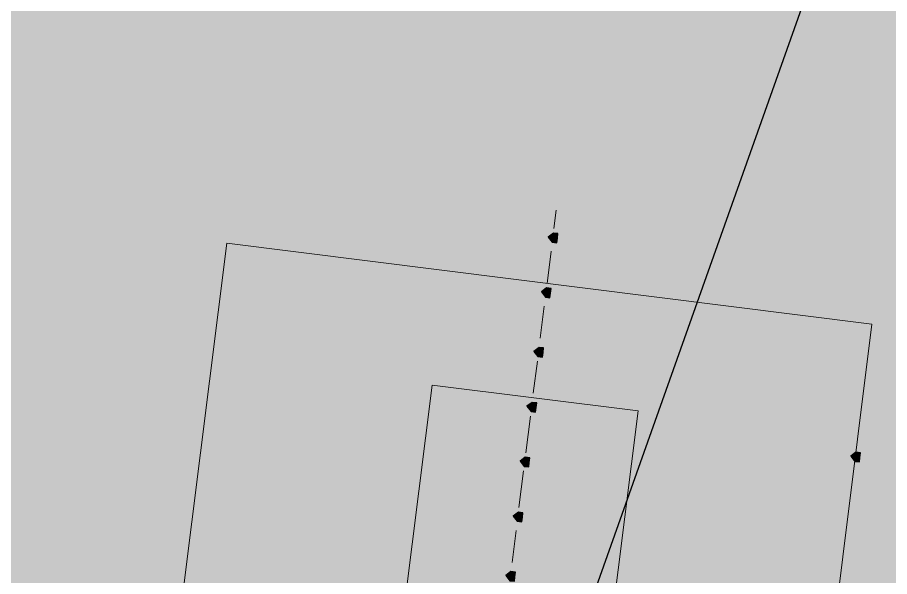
# Model space of a CAD drawing. Header units: metres. Extents: x -4 to 509425, y 7549 to 4732445.
# Drawn here: x 476019.263 to 476020.864, y 4719778.683 to 4719779.71 of the extents above; entities that cross this region are included whole.
import ezdxf

# ---------------------------------------------------------------- set-up
doc = ezdxf.new("R2010")
doc.units = ezdxf.units.M
doc.header["$LTSCALE"] = 0.01
doc.header["$MEASUREMENT"] = 0
doc.layers.get('0').update_dxf_attribs({"lineweight": 0})
for name, color, linetype in [('_SUBESTACIÓN', 1, 'Continuous'), ('NUDO GAROÑA', 211, 'Continuous'), ('SUBESTACION LA VID', 253, 'Continuous')]:
    doc.layers.add(name, color=color, linetype=linetype)
doc.layers.add('LINEA LA VID-EL CARRASCAL EXISTENTE', color=255, linetype='Continuous', lineweight=0)
doc.layers.add('VCRB LINEA ENTRONQUE', color=7, linetype='Continuous', lineweight=0)

# ---------------------------------------------------------------- blocks, each defined once
blk = doc.blocks.new('A$Cfff6051d')
at = {"layer": 'SUBESTACION LA VID', "transparency": 33554687}
h = blk.add_hatch(color=256, dxfattribs=at)
h.dxf.hatch_style = 2
h.paths.add_polyline_path([(476020.2543, 4719779.3044), (476020.2554, 4719779.3128), (476020.247, 4719779.3139), (476020.2375, 4719779.3065), (476020.2449, 4719779.2971), (476020.2533, 4719779.296)])
h = blk.add_hatch(color=256, dxfattribs=at)
h.dxf.hatch_style = 2
h.paths.add_polyline_path([(476020.2417, 4719779.2036), (476020.2427, 4719779.212), (476020.2343, 4719779.2131), (476020.2249, 4719779.2057), (476020.2322, 4719779.1963), (476020.2406, 4719779.1952)])
h = blk.add_hatch(color=256, dxfattribs=at)
h.dxf.hatch_style = 2
h.paths.add_polyline_path([(476020.228, 4719779.0944), (476020.229, 4719779.1028), (476020.2206, 4719779.1039), (476020.2112, 4719779.0965), (476020.2185, 4719779.0871), (476020.2269, 4719779.086)])
h = blk.add_hatch(color=256, dxfattribs=at)
h.dxf.hatch_style = 2
h.paths.add_polyline_path([(476020.2153, 4719778.9936), (476020.2164, 4719779.002), (476020.208, 4719779.003), (476020.1985, 4719778.9957), (476020.2059, 4719778.9862), (476020.2143, 4719778.9852)])
h = blk.add_hatch(color=256, dxfattribs=at)
h.dxf.hatch_style = 2
h.paths.add_polyline_path([(476020.2027, 4719778.8928), (476020.2038, 4719778.9012), (476020.1954, 4719778.9022), (476020.1859, 4719778.8949), (476020.1932, 4719778.8854), (476020.2017, 4719778.8844)])
h = blk.add_hatch(color=256, dxfattribs=at)
h.dxf.hatch_style = 2
h.paths.add_polyline_path([(476020.8097, 4719778.902), (476020.8107, 4719778.9104), (476020.8023, 4719778.9115), (476020.7929, 4719778.9041), (476020.8002, 4719778.8947), (476020.8086, 4719778.8936)])
h = blk.add_hatch(color=256, dxfattribs=at)
h.dxf.hatch_style = 2
h.paths.add_polyline_path([(476020.1901, 4719778.792), (476020.1911, 4719778.8004), (476020.1827, 4719778.8014), (476020.1733, 4719778.7941), (476020.1806, 4719778.7846), (476020.189, 4719778.7836)])
h = blk.add_hatch(color=256, dxfattribs=at)
h.dxf.hatch_style = 2
h.paths.add_polyline_path([(476020.1764, 4719778.6828), (476020.1774, 4719778.6912), (476020.169, 4719778.6922), (476020.1596, 4719778.6849), (476020.1669, 4719778.6754), (476020.1753, 4719778.6744)])
at = {"layer": 'SUBESTACION LA VID', "lineweight": 15}
for p, q in [((476020.2522, 4719779.3559), (476020.248, 4719779.3223)), ((476020.2427, 4719779.2803), (476020.2354, 4719779.2215)), ((476020.2301, 4719779.1795), (476020.2227, 4719779.1207)), ((476020.2175, 4719779.0787), (476020.2101, 4719779.0198)), ((476020.2048, 4719778.9778), (476020.1964, 4719778.9106)), ((476020.1922, 4719778.877), (476020.1838, 4719778.8098)), ((476020.1785, 4719778.7678), (476020.1711, 4719778.709))]:
    blk.add_line(p, q, dxfattribs=at)
at = {"layer": 'SUBESTACION LA VID'}
for points in [[(476020.2543, 4719779.3044), (476020.2554, 4719779.3128), (476020.247, 4719779.3139), (476020.2375, 4719779.3065), (476020.2449, 4719779.2971), (476020.2533, 4719779.296)], [(476020.2417, 4719779.2036), (476020.2427, 4719779.212), (476020.2343, 4719779.2131), (476020.2249, 4719779.2057), (476020.2322, 4719779.1963), (476020.2406, 4719779.1952)], [(476020.228, 4719779.0944), (476020.229, 4719779.1028), (476020.2206, 4719779.1039), (476020.2112, 4719779.0965), (476020.2185, 4719779.0871), (476020.2269, 4719779.086)], [(476020.2153, 4719778.9936), (476020.2164, 4719779.002), (476020.208, 4719779.003), (476020.1985, 4719778.9957), (476020.2059, 4719778.9862), (476020.2143, 4719778.9852)], [(476020.2027, 4719778.8928), (476020.2038, 4719778.9012), (476020.1954, 4719778.9022), (476020.1859, 4719778.8949), (476020.1932, 4719778.8854), (476020.2017, 4719778.8844)], [(476020.8097, 4719778.902), (476020.8107, 4719778.9104), (476020.8023, 4719778.9115), (476020.7929, 4719778.9041), (476020.8002, 4719778.8947), (476020.8086, 4719778.8936)], [(476020.1901, 4719778.792), (476020.1911, 4719778.8004), (476020.1827, 4719778.8014), (476020.1733, 4719778.7941), (476020.1806, 4719778.7846), (476020.189, 4719778.7836)], [(476020.1764, 4719778.6828), (476020.1774, 4719778.6912), (476020.169, 4719778.6922), (476020.1596, 4719778.6849), (476020.1669, 4719778.6754), (476020.1753, 4719778.6744)]]:
    blk.add_lwpolyline(points, close=True, dxfattribs=at)
at = {"layer": 'SUBESTACION LA VID', "lineweight": 0}
for points in [[(476020.2543, 4719779.3044), (476020.2554, 4719779.3128), (476020.247, 4719779.3139), (476020.2375, 4719779.3065), (476020.2449, 4719779.2971), (476020.2533, 4719779.296)], [(476020.2417, 4719779.2036), (476020.2427, 4719779.212), (476020.2343, 4719779.2131), (476020.2249, 4719779.2057), (476020.2322, 4719779.1963), (476020.2406, 4719779.1952)], [(476020.228, 4719779.0944), (476020.229, 4719779.1028), (476020.2206, 4719779.1039), (476020.2112, 4719779.0965), (476020.2185, 4719779.0871), (476020.2269, 4719779.086)], [(476020.2153, 4719778.9936), (476020.2164, 4719779.002), (476020.208, 4719779.003), (476020.1985, 4719778.9957), (476020.2059, 4719778.9862), (476020.2143, 4719778.9852)], [(476020.2027, 4719778.8928), (476020.2038, 4719778.9012), (476020.1954, 4719778.9022), (476020.1859, 4719778.8949), (476020.1932, 4719778.8854), (476020.2017, 4719778.8844)], [(476020.8097, 4719778.902), (476020.8107, 4719778.9104), (476020.8023, 4719778.9115), (476020.7929, 4719778.9041), (476020.8002, 4719778.8947), (476020.8086, 4719778.8936)], [(476020.1901, 4719778.792), (476020.1911, 4719778.8004), (476020.1827, 4719778.8014), (476020.1733, 4719778.7941), (476020.1806, 4719778.7846), (476020.189, 4719778.7836)], [(476020.1764, 4719778.6828), (476020.1774, 4719778.6912), (476020.169, 4719778.6922), (476020.1596, 4719778.6849), (476020.1669, 4719778.6754), (476020.1753, 4719778.6744)]]:
    blk.add_lwpolyline(points, close=True, dxfattribs=at)
at = {"layer": 'SUBESTACION LA VID', "lineweight": 15}
for points in [[(476020.3485, 4719778.5588), (476020.7518, 4719778.5083), (476020.8318, 4719779.1467), (476019.6474, 4719779.2952), (476019.5673, 4719778.6567), (476019.9705, 4719778.6062)], [(476020.1582, 4719777.9257), (476020.2674, 4719777.912), (476020.4023, 4719778.9872), (476020.0242, 4719779.0346), (476019.8894, 4719777.9594), (476019.9986, 4719777.9457)]]:
    blk.add_lwpolyline(points, dxfattribs=at)

msp = doc.modelspace()

# ---------------------------------------------------------------- hatches: boundary and pattern name
at = {"layer": '_SUBESTACIÓN', "transparency": 33554559}
h = msp.add_hatch(color=1, dxfattribs=at)
h.dxf.hatch_style = 1
h.paths.add_polyline_path([(475968.6399, 4719805.825), (476089.9386, 4719790.615), (476078.1686, 4719696.74), (475956.8686, 4719711.9502)])

# ---------------------------------------------------------------- linework, layer by layer
at = {"layer": 'LINEA LA VID-EL CARRASCAL EXISTENTE', "const_width": 0.25}
msp.add_lwpolyline([(476020.09, 4719778), (476049.497, 4719860.846), (476187.49, 4720232.522), (476351.145, 4720779.606), (476312.498, 4721152.491), (477107.9603, 4723049.8448)], dxfattribs=at)
at = {"layer": 'NUDO GAROÑA', "color": 1}
msp.add_lwpolyline([(476020.09, 4719777.9999), (476049.497, 4719860.8459), (476149.6746, 4720130.6685)], dxfattribs=at)
at = {"layer": 'NUDO GAROÑA', "color": 1, "const_width": 10}
msp.add_lwpolyline([(476020.09, 4719778), (476049.4926, 4719860.7903)], dxfattribs=at)
at = {"layer": 'VCRB LINEA ENTRONQUE', "color": 143, "true_color": 0x7aafdf, "const_width": 0.25}
msp.add_lwpolyline([(476020.09, 4719778), (476049.497, 4719860.846), (476187.49, 4720232.522), (476351.145, 4720779.606), (476312.498, 4721152.491), (477107.9603, 4723049.8448)], dxfattribs=at)
msp.add_lwpolyline([(476020.09, 4719778), (476049.497, 4719860.846), (476187.49, 4720232.522), (476351.145, 4720779.606), (476312.498, 4721152.491), (477107.9603, 4723049.8448)], dxfattribs=at)

# ---------------------------------------------------------------- block references
at = {"linetype": 'Continuous'}
msp.add_blockref('A$Cfff6051d', (0, 0), dxfattribs=at)

doc.saveas('drawing.dxf')
